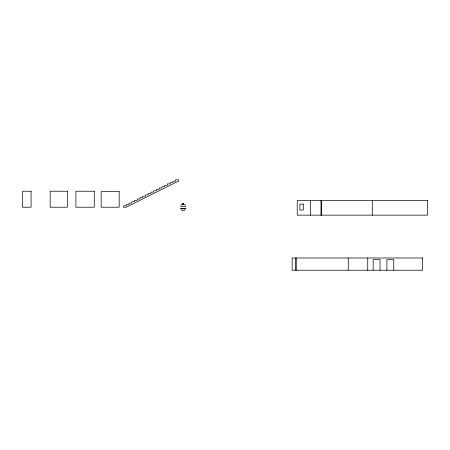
<?xml version="1.0" encoding="UTF-8"?>
<svg xmlns="http://www.w3.org/2000/svg" width="450" height="450" viewBox="0 0 450 450"><rect width="100%" height="100%" fill="white"/><g stroke="black" fill="none" stroke-linecap="round" stroke-linejoin="round"><path stroke-width="0.67" d="M180.928 205.926L181.069 205.38M185.074 209.694C184.32 211.095 182.098 211.095 181.344 209.694M182.874 203.507L183.544 203.507M182.874 203.659L183.544 203.659M182.874 203.754L183.544 203.754M182.649 203.968L183.769 203.968M182.649 204.255L183.769 204.255M181.344 204.486L185.074 204.486M180.771 206.657L185.648 206.657M180.585 208.614L185.833 208.614M180.585 208.772L185.833 208.772M185.349 205.38L185.49 205.926M393.744 270.225L393.744 259.701L386.893 259.701L386.893 270.225M380.031 270.225L380.031 259.605L373.157 259.605L373.157 270.225M372.285 200.52L372.285 215.145M367.74 257.985L367.74 270.225M348.255 257.985L348.255 270.225M321.368 200.52L321.368 215.145M320.974 200.52L320.974 215.145M310.354 200.52L310.354 215.145M296.072 257.985L296.072 270.225M295.869 257.985L295.869 270.225M178.391 181.142L126.259 207.214L123.514 207.214L123.514 205.841L126.259 205.841L126.259 204.469L129.004 204.469L129.004 203.096L131.743 203.096L131.743 201.724L134.488 201.724L134.488 200.351L137.233 200.351L137.233 198.979L139.978 198.979L139.978 197.606L142.723 197.606L142.723 196.234L145.468 196.234L145.468 194.867L148.208 194.867L148.208 193.494L150.953 193.494L150.953 192.122L153.697 192.122L153.697 190.749L156.442 190.749L156.442 189.377L159.188 189.377L159.188 188.004L161.927 188.004L161.927 186.632L164.672 186.632L164.672 185.259L167.417 185.259L167.417 183.887L170.162 183.887L170.162 182.514L172.907 182.514L172.907 181.142L175.646 181.142L175.646 179.775L178.391 179.775L178.391 181.142M31.078 191.233L22.5 191.233L22.5 207.214L31.078 207.214L31.078 191.233M67.376 191.233L50.181 191.233L50.181 207.214L67.376 207.214L67.376 191.233M94.281 191.233L75.898 191.233L75.898 207.214L94.281 207.214L94.281 191.233M119.177 191.661L101.16 191.661L101.16 207.214L119.177 207.214L119.177 191.661M427.5 200.52L297.225 200.52L297.225 215.145L427.5 215.145L427.5 200.52M303.277 204.114L299.914 204.114L299.914 210.054L303.277 210.054L303.277 204.114M422.668 257.985L292.146 257.985L292.146 270.225L422.668 270.225L422.668 257.985"/></g></svg>
